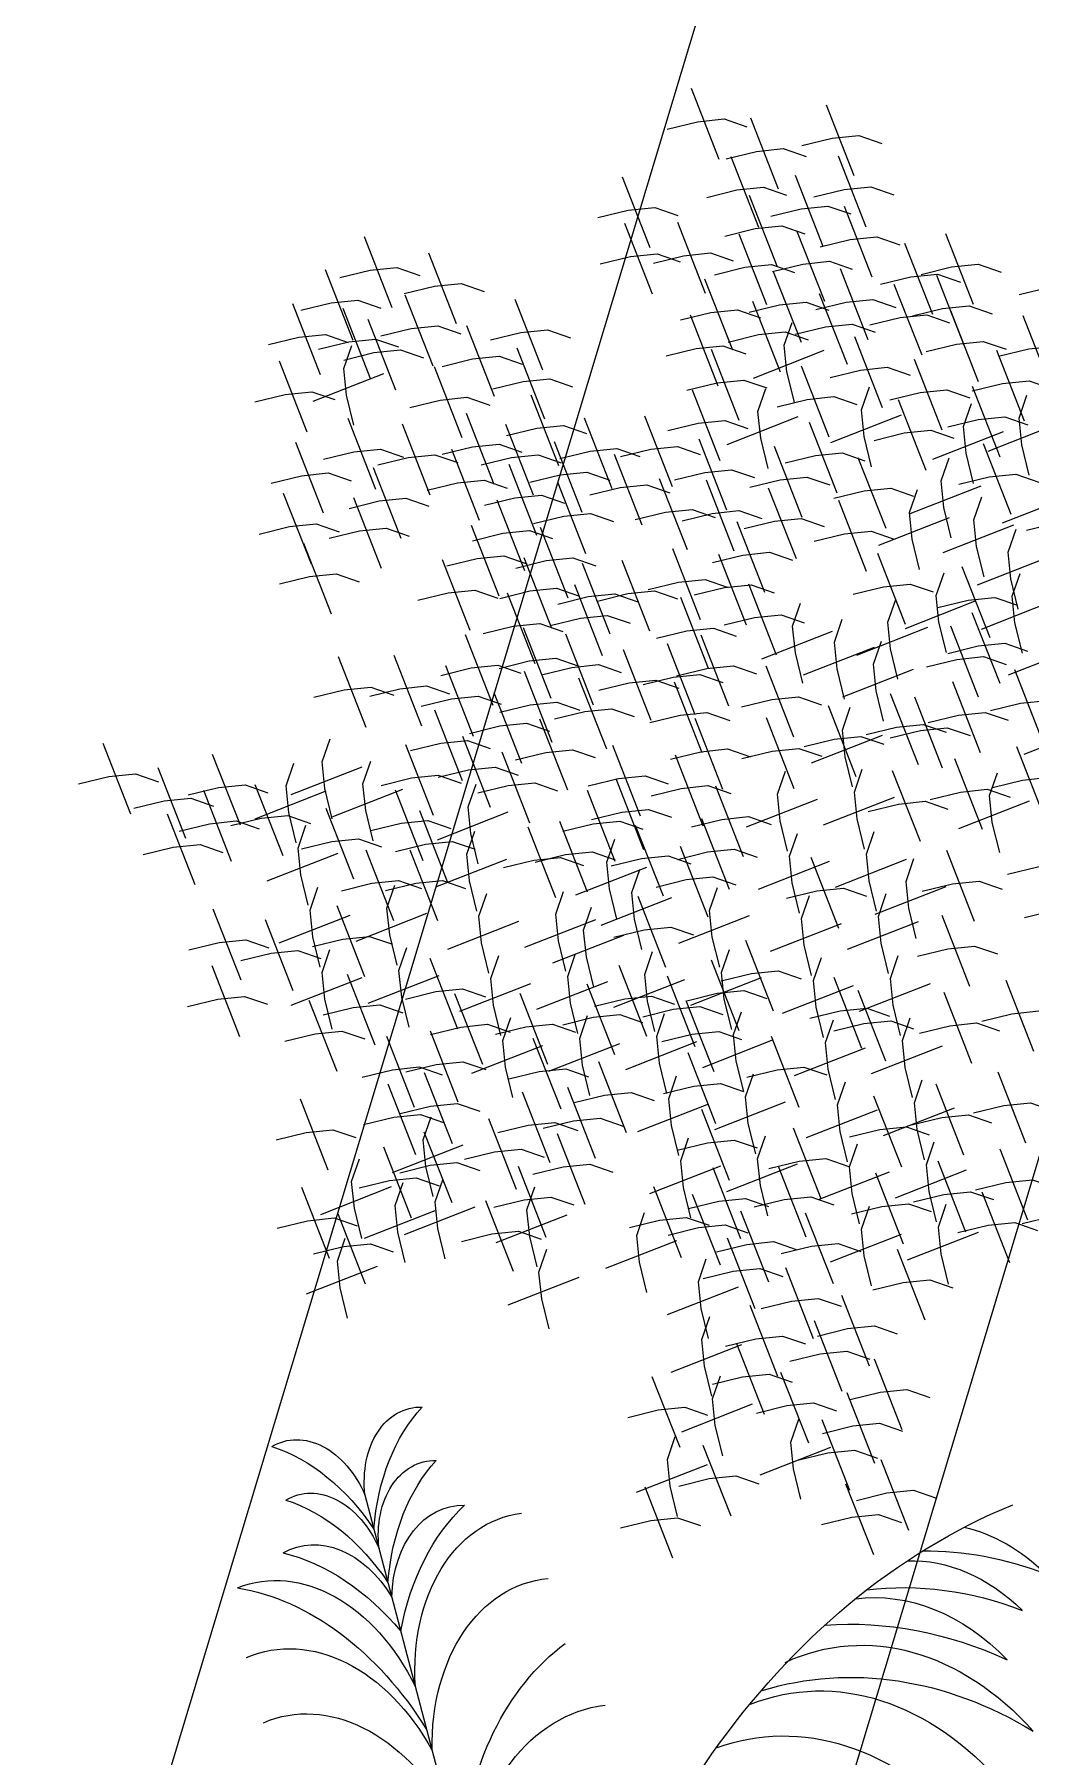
# Model space of a CAD drawing. Header units: millimetres. Extents: x 474016 to 477875, y 2288607 to 2292200.
# Drawn here: x 474374.92 to 474381, y 2289743.89 to 2289754.4 of the extents above; entities that cross this region are included whole.
import ezdxf

# ---------------------------------------------------------------- set-up
doc = ezdxf.new("R2010")
doc.units = ezdxf.units.MM
doc.header["$LTSCALE"] = 50
for name, color, linetype, lineweight in [('EXT', 3, 'Continuous', 5), ('JARDIN-HP', 64, 'Continuous', 5), ('JARDINES', 98, 'Continuous', 13)]:
    doc.layers.add(name, color=color, linetype=linetype, lineweight=lineweight)

# ---------------------------------------------------------------- blocks, each defined once
blk = doc.blocks.new('A$C41BB26E9')
at = {"color": 56}
blk.add_line((-0.2934, 0.7008), (2.0545, -0.9381), dxfattribs=at)
at = {"color": 56, "true_color": 0x7a7a00}
for centre, major_axis, ratio, start_param, end_param in [((-0.0822, 0.8726), (-0.3029, 0.2115), 0.723404, -0.20531, 1.366779), ((0.4871, 0.8785), (-0.7455, 0.5204), 0.723404, 0.433471, 1.121531), ((0.8491, 0.5689), (-0.6411, 0.4475), 0.723404, -0.091225, 1.305586), ((1.4637, 0.5678), (-1.1055, 0.7717), 0.723404, 0.312027, 1.166602), ((0.1024, 0.7437), (-0.3029, 0.2115), 0.723404, -0.20531, 1.366779), ((0.6717, 0.7496), (-0.7455, 0.5204), 0.723404, 0.433471, 1.121531), ((0.3831, 0.6137), (-0.3854, 0.269), 0.723404, -0.194817, 1.190837), ((1.0613, 0.5792), (-0.9133, 0.6375), 0.723404, 0.373636, 0.994705), ((1.1326, 0.3985), (-0.6803, 0.4749), 0.723404, -0.110756, 1.24346), ((-0.3818, 0.4434), (-0.3029, 0.2115), 0.723404, -1.366779, 0.20531), ((1.3572, 0.2417), (-0.6803, 0.4749), 0.723404, -0.110756, 1.24346), ((-0.1911, -0.0931), (-0.7455, 0.5204), 0.723404, -1.121531, -0.433471), ((-0.1972, 0.3145), (-0.3029, 0.2115), 0.723404, -1.366779, 0.20531), ((-0.0065, -0.2219), (-0.7455, 0.5204), 0.723404, -1.121531, -0.433471), ((0.0216, 0.0958), (-0.3854, 0.269), 0.723404, -1.190837, 0.194817), ((0.2243, -0.3262), (-0.6411, 0.4475), 0.723404, -1.305586, 0.091225), ((0.2877, -0.5289), (-0.9133, 0.6375), 0.723404, -0.994705, -0.373636), ((0.482, -0.5335), (-0.6803, 0.4749), 0.723404, -1.24346, 0.110756), ((0.9439, -1.2839), (-1.16, 0.8098), 0.723404, -1.115718, -0.281779), ((1.034, -1.0301), (-0.8266, 0.577), 0.723404, -1.13012, 0.094138), ((1.9166, -2.3919), (-2.1225, 1.1432), 0.72, -0.10808, 0.53304), ((1.1535, -1.911), (-1.2933, 0.6966), 0.72, -0.170934, 0.844939), ((0.8665, -1.9823), (-1.241, 0.6685), 0.72, -0.213612, 0.823897), ((1.981, -2.4305), (-2.3793, 1.2816), 0.72, 0.051792, 0.431948), ((0.4294, -1.8588), (-1.012, 0.5451), 0.72, 0.006837, 0.780102), ((1.4817, -2.4585), (-2.105, 1.1338), 0.72, 0.016555, 0.382187), ((0.097, -1.8852), (-0.8772, 0.4725), 0.72, 0.078285, 0.75224), ((1.3088, -2.4955), (-2.105, 1.1338), 0.72, 0.093724, 0.382187), ((-0.0759, -1.9222), (-0.8772, 0.4725), 0.72, 0.267806, 0.75224)]:
    blk.add_ellipse(centre, major_axis=major_axis, ratio=ratio, start_param=start_param, end_param=end_param, dxfattribs=at)
at = {"color": 56}
for centre, major_axis, start_param, end_param in [((2.3826, -4.3452), (-3.8814, 2.0907), -1.122445, -0.180287), ((1.425, -1.8542), (-1.3393, 0.7214), -0.150491, 0.822469)]:
    blk.add_ellipse(centre, major_axis=major_axis, ratio=0.72, start_param=start_param, end_param=end_param, dxfattribs=at)
blk = doc.blocks.new('Plarbol-031')
for points in [[(-1.761525, 1.7539), (-1.539175, 1.6008)], [(-1.75135, 1.585575), (-1.677025, 1.6675), (-1.603975, 1.7285), (-1.52075, 1.750725)], [(-0.81625, 1.57985), (-0.74195, 1.6618), (-0.668875, 1.722775), (-0.585675, 1.745)], [(-1.6243, 1.62685), (-1.401975, 1.47375)], [(-1.614125, 1.458525), (-1.5398, 1.54045), (-1.46675, 1.60145), (-1.38355, 1.623675)], [(-1.15485, 1.61225), (-0.932525, 1.45915)], [(-1.144675, 1.4439), (-1.07035, 1.52585), (-0.9973, 1.586825), (-0.9141, 1.609075)], [(-2.19095, 1.5341), (-1.9686, 1.381025)], [(-2.180775, 1.365775), (-2.10645, 1.447725), (-2.0334, 1.5087), (-1.950175, 1.530925)], [(-1.9578, 1.5646), (-1.735475, 1.4115)], [(-1.94765, 1.39625), (-1.873325, 1.4782), (-1.800275, 1.5392), (-1.71705, 1.561425)], [(-1.7126, 1.48455), (-1.490275, 1.331475)], [(-1.702425, 1.316225), (-1.6281, 1.398175), (-1.55505, 1.45915), (-1.47185, 1.481375)], [(-1.506775, 1.49155), (-1.28445, 1.33845)], [(-1.496625, 1.3232), (-1.4223, 1.40515), (-1.349225, 1.466125), (-1.266025, 1.488375)], [(-1.255225, 1.50235), (-1.032875, 1.34925)], [(-1.24505, 1.334), (-1.170725, 1.41595), (-1.097675, 1.476925), (-1.01445, 1.499175)], [(-1.098325, 1.4725), (-0.875975, 1.3194)], [(-1.08815, 1.30415), (-1.013825, 1.3861), (-0.940775, 1.447075), (-0.85755, 1.469325)], [(-0.764175, 1.525225), (-0.541825, 1.372125)], [(-0.754, 1.356875), (-0.679675, 1.438825), (-0.606625, 1.4998), (-0.5234, 1.52205)], [(-1.93875, 1.41215), (-1.7164, 1.25905)], [(-1.928575, 1.2438), (-1.85425, 1.32575), (-1.7812, 1.386725), (-1.698, 1.408975)], [(-1.205675, 1.361325), (-0.983325, 1.208225)], [(-1.1955, 1.192975), (-1.121175, 1.274925), (-1.048125, 1.3359), (-0.9649, 1.35815)], [(-0.9865, 1.395625), (-0.764175, 1.242525)], [(-0.97635, 1.227275), (-0.902025, 1.309225), (-0.828975, 1.370225), (-0.74575, 1.39245)], [(-0.773075, 1.37085), (-0.550725, 1.21775)], [(-0.7629, 1.2025), (-0.688575, 1.28445), (-0.615525, 1.34545), (-0.5323, 1.367675)], [(-1.808525, 1.33465), (-1.586175, 1.18155)], [(-1.79835, 1.1663), (-1.724025, 1.24825), (-1.650975, 1.309225), (-1.567775, 1.331475)], [(-1.59825, 1.3251), (-1.375925, 1.172025)], [(-1.5881, 1.156775), (-1.513775, 1.238725), (-1.440725, 1.2997), (-1.3575, 1.321925)], [(-1.39435, 1.2997), (-1.172, 1.1466)], [(-1.384175, 1.13135), (-1.30985, 1.2133), (-1.2368, 1.2743), (-1.153575, 1.296525)], [(-0.428125, 1.067825), (-0.510075, 1.14215), (-0.57105, 1.215225), (-0.5933, 1.298425)], [(-0.596475, 1.057675), (-0.443375, 1.28)], [(-1.761525, 1.2006), (-1.539175, 1.0475)], [(-1.75135, 1.03225), (-1.677025, 1.1142), (-1.603975, 1.1752), (-1.52075, 1.197425)], [(-1.4064, 1.18535), (-1.184075, 1.03225)], [(-1.39625, 1.017025), (-1.321925, 1.09895), (-1.248875, 1.15995), (-1.16565, 1.182175)], [(-0.9973, 1.1809), (-0.774975, 1.027825)], [(-0.98715, 1.012575), (-0.912825, 1.094525), (-0.839775, 1.1555), (-0.75655, 1.177725)], [(-0.773075, 1.216475), (-0.550725, 1.0634)], [(-0.7629, 1.04815), (-0.688575, 1.1301), (-0.615525, 1.191075), (-0.5323, 1.2133)], [(-0.574875, 0.93315), (-0.656825, 1.007475), (-0.7178, 1.08055), (-0.740025, 1.16375)], [(-2.21825, 1.13645), (-1.995925, 0.98335)], [(-2.2081, 0.9681), (-2.133775, 1.05005), (-2.060725, 1.111025), (-1.9775, 1.133275)], [(-1.9648, 1.11295), (-1.74245, 0.95985)], [(-1.954625, 0.9446), (-1.8803, 1.02655), (-1.80725, 1.087525), (-1.724025, 1.10975)], [(-1.58555, 1.158675), (-1.363225, 1.005575)], [(-1.575375, 0.990325), (-1.50105, 1.072275), (-1.428, 1.133275), (-1.3448, 1.1555)], [(-1.21775, 1.128175), (-0.9954, 0.9751)], [(-1.207575, 0.95985), (-1.13325, 1.0418), (-1.0602, 1.102775), (-0.976975, 1.125)], [(-0.7432, 0.923), (-0.590125, 1.145325)], [(-1.263475, 0.81565), (-1.345425, 0.889975), (-1.4064, 0.963025), (-1.42865, 1.046225)], [(-0.62695, 1.06975), (-0.404625, 0.91665)], [(-0.6168, 0.9014), (-0.542475, 0.98335), (-0.469425, 1.044325), (-0.3862, 1.066575)], [(-0.4116, 0.87535), (-0.258525, 1.0977)], [(-0.326475, 0.900775), (-0.25215, 0.9827), (-0.179125, 1.0437), (-0.095925, 1.065925)], [(-2.11915, 1.00495), (-1.896825, 0.85185)], [(-2.109, 0.8366), (-2.034675, 0.91855), (-1.961625, 0.979525), (-1.8784, 1.001775)], [(-1.772325, 0.999875), (-1.549975, 0.846775)], [(-1.76215, 0.831525), (-1.687825, 0.913475), (-1.614775, 0.97445), (-1.53155, 0.996675)], [(-1.58745, 1.029725), (-1.365125, 0.876625)], [(-1.5773, 0.861375), (-1.502975, 0.943325), (-1.429925, 1.0043), (-1.3467, 1.02655)], [(-1.431825, 0.805475), (-1.278725, 1.027825)], [(-1.076075, 0.769275), (-0.922975, 0.9916)], [(-0.90775, 0.779425), (-0.989675, 0.85375), (-1.050675, 0.9268), (-1.0729, 1.010025)], [(-0.96365, 1.03035), (-0.7413, 0.87725)], [(-0.953475, 0.862025), (-0.87915, 0.94395), (-0.8061, 1.00495), (-0.722875, 1.027175)], [(-1.315575, 0.93635), (-1.093225, 0.78325)], [(-1.3054, 0.768), (-1.231075, 0.84995), (-1.158025, 0.910925), (-1.0748, 0.93315)], [(-0.701275, 0.719075), (-0.548175, 0.941425)], [(-0.53295, 0.72925), (-0.6149, 0.803575), (-0.675875, 0.876625), (-0.6981, 0.95985)], [(-1.7431, 0.8652), (-1.52075, 0.7121)], [(-1.732925, 0.69685), (-1.6586, 0.7788), (-1.58555, 0.839775), (-1.502325, 0.862025)], [(-0.527225, 0.669525), (-0.374125, 0.891875)], [(-0.358875, 0.6797), (-0.440825, 0.754025), (-0.501825, 0.827075), (-0.52405, 0.9103)], [(-0.36205, 0.642225), (-0.209, 0.86455)], [(-0.19375, 0.652375), (-0.275675, 0.7267), (-0.33665, 0.79975), (-0.358875, 0.882975)], [(-1.6135, 0.8061), (-1.391175, 0.653025)], [(-1.603325, 0.637775), (-1.529025, 0.719725), (-1.45595, 0.7807), (-1.37275, 0.802925)], [(-1.20885, 0.568525), (-1.2908, 0.64285), (-1.351775, 0.7159), (-1.374, 0.799125)], [(-0.5628, 0.572975), (-0.64475, 0.6473), (-0.705725, 0.72035), (-0.727975, 0.803575)], [(-1.3772, 0.558375), (-1.2241, 0.7807)], [(-1.18025, 0.78705), (-0.957925, 0.63395)], [(-1.1701, 0.618725), (-1.095775, 0.70065), (-1.022725, 0.76165), (-0.9395, 0.783875)], [(-0.966825, 0.780075), (-0.744475, 0.626975)], [(-0.95665, 0.611725), (-0.882325, 0.693675), (-0.809275, 0.75465), (-0.72605, 0.7769)], [(-0.73115, 0.5628), (-0.57805, 0.78515)], [(-0.262325, 0.520875), (-0.10925, 0.743225)], [(-0.094, 0.53105), (-0.17595, 0.605375), (-0.23695, 0.678425), (-0.25915, 0.76165)], [(-1.58935, 0.6492), (-1.367025, 0.4961)], [(-1.5792, 0.480875), (-1.504875, 0.5628), (-1.431825, 0.6238), (-1.3486, 0.646025)], [(-1.235525, 0.646025), (-1.0132, 0.492925)], [(-1.225375, 0.4777), (-1.15105, 0.559625), (-1.077975, 0.620625), (-0.994775, 0.64285)], [(-0.938875, 0.6149), (-0.716525, 0.4618)], [(-0.9287, 0.44655), (-0.854375, 0.5285), (-0.781325, 0.5895), (-0.6981, 0.611725)], [(-0.31885, 0.381775), (-0.4008, 0.4561), (-0.4618, 0.52915), (-0.484025, 0.61235)], [(-0.444, 0.665725), (-0.2217, 0.512625)], [(-0.43385, 0.497375), (-0.359525, 0.579325), (-0.286475, 0.6403), (-0.203275, 0.66255)], [(-0.091475, 0.439575), (0.061625, 0.6619)], [(-2.290675, 0.56345), (-2.06835, 0.41035)], [(-2.280525, 0.3951), (-2.2062, 0.47705), (-2.133125, 0.538025), (-2.049925, 0.560275)], [(-0.4872, 0.3716), (-0.3341, 0.59395)], [(-0.3233, 0.55075), (-0.101, 0.39765)], [(-2.6369, 0.527875), (-2.41455, 0.374775)], [(-2.626725, 0.359525), (-2.5524, 0.441475), (-2.47935, 0.502475), (-2.396125, 0.5247)], [(-1.47185, 0.5177), (-1.2495, 0.364625)], [(-1.461675, 0.349375), (-1.38735, 0.431325), (-1.3143, 0.4923), (-1.231075, 0.514525)], [(-1.1701, 0.512625), (-0.94775, 0.359525)], [(-1.159925, 0.344275), (-1.0856, 0.426225), (-1.01255, 0.487225), (-0.929325, 0.50945)], [(-0.719075, 0.536775), (-0.496725, 0.383675)], [(-0.7089, 0.368425), (-0.634575, 0.450375), (-0.561525, 0.51135), (-0.4783, 0.5336)], [(-0.31315, 0.3824), (-0.23885, 0.46435), (-0.1658, 0.525325), (-0.082575, 0.547575)], [(-2.85795, 0.4472), (-2.635625, 0.2941)], [(-2.8478, 0.27885), (-2.773475, 0.3608), (-2.700425, 0.421775), (-2.6172, 0.444025)], [(-1.677025, 0.478325), (-1.4547, 0.325225)], [(-1.66685, 0.309975), (-1.59255, 0.391925), (-1.519475, 0.452925), (-1.436275, 0.47515)], [(-0.408425, 0.207075), (-0.490375, 0.2814), (-0.551375, 0.35445), (-0.5736, 0.437675)], [(-0.359525, 0.4688), (-0.1372, 0.3157)], [(-0.34935, 0.30045), (-0.275025, 0.3824), (-0.202, 0.443375), (-0.118775, 0.465625)], [(-0.084475, 0.467525), (0.13785, 0.314425)], [(-0.074325, 0.299175), (0, 0.381125), (0.073075, 0.442125), (0.156275, 0.46435)], [(0.11245, 0.237575), (0.26555, 0.4599)], [(-2.38025, 0.3894), (-2.1579, 0.2363)], [(-2.370075, 0.22105), (-2.29575, 0.303), (-2.2227, 0.363975), (-2.1395, 0.3862)], [(-2.187125, 0.4237), (-1.9648, 0.2706)], [(-2.176975, 0.25535), (-2.10265, 0.3373), (-2.0296, 0.398275), (-1.946375, 0.420525)], [(-1.3683, 0.41225), (-1.14595, 0.25915)], [(-1.358125, 0.243925), (-1.2838, 0.325875), (-1.21075, 0.38685), (-1.127525, 0.409075)], [(-0.576775, 0.1969), (-0.423675, 0.41925)], [(-2.62165, 0.357), (-2.3993, 0.2039)], [(-2.611475, 0.18865), (-2.53715, 0.2706), (-2.4641, 0.331575), (-2.380875, 0.353825)], [(-2.0531, 0.3138), (-1.83075, 0.1607)], [(-2.042925, 0.14545), (-1.9686, 0.2274), (-1.89555, 0.288375), (-1.812325, 0.310625)], [(-1.851075, 0.3519), (-1.62875, 0.198825)], [(-1.840925, 0.183575), (-1.7666, 0.265525), (-1.69355, 0.3265), (-1.610325, 0.348725)], [(-1.508675, 0.322675), (-1.28635, 0.1696)], [(-1.498525, 0.15435), (-1.4242, 0.2363), (-1.35115, 0.297275), (-1.267925, 0.3195)], [(-1.1955, 0.35065), (-0.973175, 0.19755)], [(-1.18535, 0.1823), (-1.111025, 0.26425), (-1.037975, 0.325225), (-0.95475, 0.34745)], [(-0.2433, 0.3087), (-0.02095, 0.155625)], [(-2.9075, 0.273125), (-2.685175, 0.12005)], [(-2.89735, 0.1048), (-2.823025, 0.18675), (-2.749975, 0.247725), (-2.66675, 0.26995)], [(-1.690375, 0.3049), (-1.468025, 0.1518)], [(-1.6802, 0.13655), (-1.605875, 0.2185), (-1.532825, 0.2795), (-1.4496, 0.301725)], [(-0.6943, 0.0324), (-0.5412, 0.254725)], [(-0.52595, 0.042575), (-0.6079, 0.116875), (-0.668875, 0.189925), (-0.691125, 0.273125)], [(-0.535475, 0.04575), (-0.382375, 0.26805)], [(-0.36715, 0.0559), (-0.4491, 0.1302), (-0.510075, 0.20325), (-0.5323, 0.286475)], [(-0.233125, 0.140375), (-0.1588, 0.222325), (-0.08575, 0.2833), (-0.002525, 0.305525)], [(0.074325, 0.245175), (0.296675, 0.0921)], [(-2.777925, 0.194375), (-2.555575, 0.0413)], [(-2.76775, 0.02605), (-2.693425, 0.107975), (-2.620375, 0.16895), (-2.53715, 0.1912)], [(-2.682625, 0.21215), (-2.4603, 0.05905)], [(-2.672475, 0.043825), (-2.59815, 0.12575), (-2.525075, 0.18675), (-2.441875, 0.208975)], [(-2.3936, 0.204525), (-2.17125, 0.05145)], [(-2.383425, 0.036225), (-2.3091, 0.118125), (-2.23605, 0.179125), (-2.152825, 0.20135)], [(-1.892375, 0.22295), (-1.67005, 0.06985)], [(-1.8822, 0.054625), (-1.8079, 0.13655), (-1.734825, 0.19755), (-1.651625, 0.219775)], [(-1.1847, 0.2185), (-0.962375, 0.0654)], [(-1.17455, 0.0502), (-1.100225, 0.1321), (-1.027175, 0.1931), (-0.94395, 0.215325)], [(-1.037325, 0.189925), (-0.815, 0.03685)], [(-1.027175, 0.0216), (-0.95285, 0.103525), (-0.879775, 0.1645), (-0.796575, 0.18675)], [(-0.84865, -0.0038), (-0.695575, 0.2185)], [(-0.680325, 0.00635), (-0.762275, 0.08065), (-0.82325, 0.1537), (-0.845475, 0.236925)], [(-0.324575, 0.188025), (-0.102275, 0.03495)], [(-0.314425, 0.0197), (-0.240125, 0.101625), (-0.16705, 0.1626), (-0.08385, 0.18485)], [(0.0845, 0.07685), (0.158825, 0.1588), (0.231875, 0.219775), (0.3151, 0.242)], [(-2.2062, 0.13085), (-1.98385, -0.022225)], [(-2.196025, -0.037475), (-2.1217, 0.044475), (-2.04865, 0.105425), (-1.965425, 0.127675)], [(-2.0696, 0.177225), (-1.847275, 0.02415)], [(-2.05945, 0.0089), (-1.985125, 0.090825), (-1.912075, 0.1518), (-1.82885, 0.17405)], [(-1.330825, 0.1429), (-1.108475, -0.01015)], [(-1.32065, -0.0254), (-1.246325, 0.05655), (-1.173275, 0.1175), (-1.09005, 0.139725)], [(-0.402075, 0.1499), (-0.179775, -0.003175)], [(-0.391925, -0.018425), (-0.3176, 0.0635), (-0.24455, 0.1245), (-0.16135, 0.146725)], [(0.235675, -0.100375), (0.15375, -0.02605), (0.09275, 0.047025), (0.070525, 0.1302)], [(-2.934825, 0.107975), (-2.712475, -0.0451)], [(-2.92465, -0.06035), (-2.850325, 0.0216), (-2.777275, 0.08255), (-2.69405, 0.1048)], [(-2.680725, -0.13785), (-2.527625, 0.084475)], [(-2.512375, -0.127675), (-2.594325, -0.05335), (-2.6553, 0.0197), (-2.67755, 0.1029)], [(-1.98005, 0.0654), (-1.7577, -0.08765)], [(-1.969875, -0.1029), (-1.89555, -0.02095), (-1.8225, 0.040025), (-1.739275, 0.062225)], [(-1.799, 0.1086), (-1.57665, -0.044475)], [(-1.788825, -0.0597), (-1.7145, 0.02225), (-1.64145, 0.0832), (-1.558225, 0.105425)], [(-0.084475, 0.086375), (0.13785, -0.0667)], [(-0.074325, -0.08195), (0, 0), (0.073075, 0.060975), (0.156275, 0.0832)], [(0.06735, -0.110525), (0.22045, 0.111775)], [(-1.457225, 0.008275), (-1.2349, -0.144825)], [(-1.447075, -0.160075), (-1.37275, -0.078125), (-1.2997, -0.01715), (-1.216475, 0.005075)], [(-1.210125, 0.015875), (-0.987775, -0.1372)], [(-1.19995, -0.15245), (-1.125625, -0.0705), (-1.052575, -0.009525), (-0.96935, 0.0127)], [(-0.4961, -0.210275), (-0.343, 0.012075)], [(-0.32775, -0.2001), (-0.4097, -0.125775), (-0.470675, -0.052725), (-0.492925, 0.0305)], [(0.30175, -0.148), (0.376075, -0.06605), (0.449125, -0.005075), (0.53235, 0.01715)], [(-2.3739, -0.02795), (-2.15155, -0.18105)], [(-2.363725, -0.196275), (-2.2894, -0.11435), (-2.21635, -0.05335), (-2.133125, -0.031125)], [(-2.17825, -0.00445), (-1.9559, -0.157525)], [(-2.168075, -0.172775), (-2.09375, -0.090825), (-2.0207, -0.02985), (-1.937475, -0.007625)], [(-1.762775, -0.057175), (-1.54045, -0.210275)], [(-1.752625, -0.2255), (-1.6783, -0.14355), (-1.60525, -0.082575), (-1.522025, -0.06035)], [(-1.076075, -0.054625), (-0.85375, -0.207725)], [(-1.065925, -0.222975), (-0.9916, -0.141025), (-0.91855, -0.080025), (-0.835325, -0.0578)], [(-0.82325, -0.0165), (-0.600925, -0.1696)], [(-0.813075, -0.18485), (-0.73875, -0.1029), (-0.6657, -0.041925), (-0.5825, -0.0197)], [(-0.5609, -0.0089), (-0.33855, -0.161975)], [(-0.550725, -0.177225), (-0.4764, -0.095275), (-0.40335, -0.0343), (-0.320125, -0.012075)], [(-2.8605, -0.087025), (-2.63815, -0.240125)], [(-2.850325, -0.255375), (-2.776, -0.173425), (-2.70295, -0.112425), (-2.619725, -0.0902)], [(-2.544775, -0.119425), (-2.32245, -0.272525)], [(-1.944475, -0.062875), (-1.722125, -0.215975)], [(-1.9343, -0.231225), (-1.859975, -0.149275), (-1.786925, -0.0883), (-1.7037, -0.06605)], [(-1.567775, -0.0794), (-1.345425, -0.2325)], [(-1.5576, -0.24775), (-1.483275, -0.1658), (-1.410225, -0.1048), (-1.327, -0.082575)], [(-0.2433, -0.072425), (-0.02095, -0.2255)], [(-0.233125, -0.24075), (-0.1588, -0.1588), (-0.08575, -0.097825), (-0.002525, -0.0756)], [(0.4377, -0.2414), (0.512025, -0.15945), (0.585075, -0.09845), (0.6683, -0.076225)], [(-2.534625, -0.287775), (-2.4603, -0.205825), (-2.387225, -0.144825), (-2.304025, -0.1226)], [(-1.750075, -0.1785), (-1.52775, -0.3316)], [(-1.739925, -0.34685), (-1.6656, -0.2649), (-1.59255, -0.2039), (-1.509325, -0.181675)], [(-1.547425, -0.157525), (-1.3251, -0.310625)], [(-1.537275, -0.325875), (-1.46295, -0.243925), (-1.3899, -0.18295), (-1.306675, -0.160725)], [(-1.1574, -0.14675), (-0.93505, -0.299825)], [(-1.147225, -0.315075), (-1.0729, -0.233125), (-0.99985, -0.17215), (-0.916625, -0.149925)], [(-0.7197, -0.1677), (-0.497375, -0.3208)], [(-0.70955, -0.33605), (-0.635225, -0.2541), (-0.56215, -0.1931), (-0.47895, -0.170875)], [(-0.337275, -0.369075), (-0.184225, -0.14675)], [(-0.168975, -0.3589), (-0.2509, -0.284575), (-0.311875, -0.211525), (-0.3341, -0.128325)], [(-2.372, -0.21345), (-2.14965, -0.366525)], [(-2.361825, -0.381775), (-2.2875, -0.299825), (-2.21445, -0.23885), (-2.131225, -0.216625)], [(-1.969875, -0.188025), (-1.74755, -0.341125)], [(-1.9597, -0.356375), (-1.8854, -0.274425), (-1.812325, -0.21345), (-1.729125, -0.1912)], [(0.074325, -0.199475), (0.296675, -0.35255)], [(0.0845, -0.3678), (0.158825, -0.28585), (0.231875, -0.224875), (0.3151, -0.20265)], [(-2.650875, -0.293475), (-2.428525, -0.446575)], [(-2.6407, -0.461825), (-2.566375, -0.379875), (-2.493325, -0.3189), (-2.4101, -0.29665)], [(-1.27555, -0.25155), (-1.0532, -0.40465)], [(-1.265375, -0.4199), (-1.19105, -0.33795), (-1.118, -0.276975), (-1.0348, -0.254725)], [(-1.061475, -0.2452), (-0.839125, -0.3983)], [(-1.0513, -0.41355), (-0.976975, -0.3316), (-0.903925, -0.2706), (-0.8207, -0.248375)], [(-0.559625, -0.5279), (-0.406525, -0.30555)], [(-0.391275, -0.517725), (-0.473225, -0.4434), (-0.5342, -0.37035), (-0.55645, -0.287125)], [(-0.1785, -0.5279), (-0.0254, -0.30555)], [(-0.01015, -0.517725), (-0.0921, -0.4434), (-0.153075, -0.37035), (-0.175325, -0.287125)], [(0.160725, -0.519), (0.078775, -0.444675), (0.0178, -0.371625), (-0.00445, -0.2884)], [(-2.370725, -0.3405), (-2.148375, -0.493575)], [(-2.36055, -0.508825), (-2.286225, -0.426875), (-2.213175, -0.3659), (-2.12995, -0.343675)], [(-1.987025, -0.34685), (-1.7647, -0.499925)], [(-1.976875, -0.515175), (-1.90255, -0.433225), (-1.829475, -0.37225), (-1.746275, -0.350025)], [(-1.729125, -0.315075), (-1.506775, -0.468175)], [(-1.71895, -0.483425), (-1.644625, -0.401475), (-1.571575, -0.3405), (-1.48835, -0.31825)], [(-1.47565, -0.32015), (-1.253325, -0.47325)], [(-1.4655, -0.4885), (-1.391175, -0.40655), (-1.3181, -0.345575), (-1.2349, -0.323325)], [(-0.928075, -0.311275), (-0.705725, -0.464375)], [(-0.9179, -0.4796), (-0.843575, -0.39765), (-0.770525, -0.336675), (-0.6873, -0.31445)], [(-0.007625, -0.52915), (0.145475, -0.306825)], [(-1.612875, -0.3856), (-1.390525, -0.538675)], [(-1.6027, -0.553925), (-1.528375, -0.471975), (-1.455325, -0.411), (-1.3721, -0.388775)], [(-1.349875, -0.4237), (-1.127525, -0.5768)], [(-1.3397, -0.59205), (-1.265375, -0.5101), (-1.192325, -0.449125), (-1.109125, -0.426875)], [(0.18995, -0.399575), (0.412275, -0.552675)], [(0.200125, -0.5679), (0.274425, -0.48595), (0.3475, -0.424975), (0.4307, -0.40275)], [(-2.585425, -0.46755), (-2.3631, -0.620625)], [(-2.575275, -0.635875), (-2.50095, -0.553925), (-2.4279, -0.49295), (-2.344675, -0.470725)], [(-0.912825, -0.458), (-0.690475, -0.6111)], [(-0.90265, -0.62635), (-0.828325, -0.5444), (-0.755275, -0.483425), (-0.67205, -0.461175)], [(-0.7324, -0.4688), (-0.510075, -0.6219)], [(-0.72225, -0.63715), (-0.647925, -0.5552), (-0.574875, -0.494225), (-0.49165, -0.471975)], [(-0.4008, -0.6867), (-0.247725, -0.464375)], [(-0.2325, -0.676525), (-0.314425, -0.6022), (-0.3754, -0.52915), (-0.397625, -0.44595)], [(-0.019675, -0.6867), (0.1334, -0.464375)], [(0.14865, -0.676525), (0.0667, -0.6022), (0.005725, -0.52915), (-0.0165, -0.44595)], [(0.507575, -0.4631), (0.7299, -0.6162)], [(0.51775, -0.631425), (0.59205, -0.549475), (0.665125, -0.4885), (0.748325, -0.466275)], [(-1.769775, -0.521525), (-1.547425, -0.674625)], [(-1.7596, -0.689875), (-1.685275, -0.607925), (-1.612225, -0.54695), (-1.529025, -0.5247)], [(-1.5233, -0.51265), (-1.30095, -0.665725)], [(-1.513125, -0.680975), (-1.4388, -0.599025), (-1.36575, -0.53805), (-1.282525, -0.515825)], [(-0.3106, -0.489775), (-0.0883, -0.642875)], [(-0.30045, -0.658125), (-0.22615, -0.576175), (-0.153075, -0.515175), (-0.069875, -0.49295)], [(-2.426625, -0.57425), (-2.204275, -0.72735)], [(-2.41645, -0.7426), (-2.342125, -0.66065), (-2.269075, -0.599675), (-2.18585, -0.577425)], [(-1.116725, -0.553925), (-0.8944, -0.707025)], [(-1.106575, -0.722275), (-1.03225, -0.640325), (-0.9592, -0.57935), (-0.875975, -0.5571)], [(-0.7089, -0.592675), (-0.486575, -0.745775)], [(-0.69875, -0.761025), (-0.624425, -0.679075), (-0.551375, -0.6181), (-0.46815, -0.59585)], [(-0.073675, -0.83535), (-0.155625, -0.761025), (-0.2166, -0.687975), (-0.23885, -0.60475)], [(0.307475, -0.83535), (0.225525, -0.761025), (0.16455, -0.687975), (0.1423, -0.60475)], [(-1.76595, -0.65175), (-1.543625, -0.80485)], [(-1.7558, -0.8201), (-1.681475, -0.73815), (-1.608425, -0.677175), (-1.5252, -0.65495)], [(-1.5703, -0.63525), (-1.347975, -0.78835)], [(-1.56015, -0.803575), (-1.485825, -0.72165), (-1.41275, -0.66065), (-1.32955, -0.638425)], [(-1.3829, -0.6219), (-1.160575, -0.775)], [(-1.37275, -0.79025), (-1.298425, -0.7083), (-1.225375, -0.647325), (-1.14215, -0.625075)], [(-1.0405, -0.64605), (-0.818175, -0.79915)], [(-1.03035, -0.814375), (-0.956025, -0.73245), (-0.882975, -0.67145), (-0.79975, -0.649225)], [(-0.242025, -0.845525), (-0.088925, -0.623175)], [(0.139125, -0.845525), (0.292225, -0.623175)], [(0.34875, -0.6219), (0.5711, -0.775)], [(0.358925, -0.79025), (0.43325, -0.7083), (0.5063, -0.647325), (0.589525, -0.625075)], [(-1.938125, -0.724175), (-1.715775, -0.877275)], [(-1.92795, -0.892525), (-1.853625, -0.810575), (-1.780575, -0.7496), (-1.69735, -0.72735)], [(-0.716525, -0.71655), (-0.4942, -0.86965)], [(-0.706375, -0.8849), (-0.63205, -0.80295), (-0.558975, -0.741975), (-0.475775, -0.719725)], [(-1.428, -0.79405), (-1.205675, -0.94715)], [(-1.1015, -0.737525), (-0.87915, -0.890625)], [(-1.091325, -0.90585), (-1.017, -0.823925), (-0.94395, -0.762925), (-0.860725, -0.7407)], [(-0.890575, -0.743875), (-0.66825, -0.896975)], [(-0.880425, -0.912225), (-0.8061, -0.830275), (-0.73305, -0.769275), (-0.649825, -0.74705)], [(-0.52785, -1.004325), (-0.374775, -0.782)], [(-0.359525, -0.99415), (-0.441475, -0.919825), (-0.50245, -0.846775), (-0.524675, -0.763575)], [(-0.0832, -1.004325), (0.069875, -0.782)], [(0.085125, -0.99415), (0.003175, -0.919825), (-0.0578, -0.846775), (-0.080025, -0.763575)], [(0.092125, -0.786425), (0.31445, -0.939525)], [(0.102275, -0.954775), (0.1766, -0.872825), (0.24965, -0.81185), (0.332875, -0.7896)], [(0.29795, -1.004325), (0.451025, -0.782)], [(0.466275, -0.99415), (0.384325, -0.919825), (0.32335, -0.846775), (0.301125, -0.763575)], [(0.666375, -0.74895), (0.888725, -0.90205)], [(0.67655, -0.9173), (0.750875, -0.83535), (0.823925, -0.774375), (0.90715, -0.752125)], [(-2.099475, -0.838525), (-1.877125, -0.991625)], [(-2.0893, -1.006875), (-2.014975, -0.924925), (-1.941925, -0.863925), (-1.8587, -0.8417)], [(-1.71005, -0.803575), (-1.487725, -0.956675)], [(-1.6999, -0.971925), (-1.625575, -0.889975), (-1.552525, -0.829), (-1.4693, -0.806775)], [(-1.575375, -0.82645), (-1.35305, -0.97955)], [(-1.565225, -0.9948), (-1.4909, -0.91285), (-1.41785, -0.851875), (-1.334625, -0.829625)], [(-1.41785, -0.9624), (-1.343525, -0.88045), (-1.270475, -0.819475), (-1.18725, -0.797225)], [(-0.92615, -1.067225), (-0.773075, -0.844875)], [(-0.757825, -1.05705), (-0.839775, -0.982725), (-0.90075, -0.909675), (-0.922975, -0.82645)], [(-0.0038, -0.7966), (0.218525, -0.9497)], [(0.00635, -0.96495), (0.080675, -0.883), (0.15375, -0.822), (0.23695, -0.799775)], [(-1.121175, -0.883), (-0.89885, -1.0361)], [(-1.111025, -1.051325), (-1.0367, -0.969375), (-0.96365, -0.9084), (-0.880425, -0.886175)], [(-0.792125, -1.1066), (-0.639025, -0.884275)], [(-0.623775, -1.096425), (-0.705725, -1.0221), (-0.766725, -0.94905), (-0.78895, -0.86585)], [(-0.337925, -0.862675), (-0.1156, -1.01575)], [(-0.32775, -1.031), (-0.253425, -0.94905), (-0.1804, -0.888075), (-0.097175, -0.86585)], [(0.507575, -0.907775), (0.7299, -1.060875)], [(0.51775, -1.0761), (0.59205, -0.99415), (0.665125, -0.933175), (0.748325, -0.91095)], [(-1.726575, -0.963675), (-1.50425, -1.116775)], [(-1.7164, -1.132), (-1.642075, -1.050075), (-1.569025, -0.989075), (-1.485825, -0.96685)], [(-1.44325, -1.1803), (-1.29015, -0.95795)], [(-1.274925, -1.170125), (-1.35685, -1.0958), (-1.41785, -1.02275), (-1.440075, -0.939525)], [(-1.203125, -0.9624), (-0.9808, -1.1155)], [(-1.192975, -1.13075), (-1.11865, -1.0488), (-1.0456, -0.9878), (-0.962375, -0.965575)], [(-0.7413, -0.9478), (-0.518975, -1.100875)], [(-0.73115, -1.116125), (-0.656825, -1.034175), (-0.58375, -0.9732), (-0.50055, -0.950975)], [(-0.36905, -1.16315), (-0.215975, -0.9408)], [(-0.200725, -1.152975), (-0.28265, -1.07865), (-0.343625, -1.0056), (-0.365875, -0.922375)], [(0.0756, -1.16315), (0.2287, -0.9408)], [(0.24395, -1.152975), (0.162, -1.07865), (0.101025, -1.0056), (0.078775, -0.922375)], [(0.45675, -1.16315), (0.60985, -0.9408)], [(0.6251, -1.152975), (0.54315, -1.07865), (0.482175, -1.0056), (0.459925, -0.922375)], [(0.8252, -0.9713), (1.047525, -1.1244)], [(0.835375, -1.139625), (0.909675, -1.057675), (0.98275, -0.9967), (1.06595, -0.974475)], [(-0.39955, -0.989075), (-0.177225, -1.142175)], [(-0.389375, -1.157425), (-0.31505, -1.075475), (-0.242025, -1.0145), (-0.1588, -0.99225)], [(1.039275, -1.146625), (1.1136, -1.064675), (1.18665, -1.0037), (1.269875, -0.98145)], [(-1.79455, -1.327675), (-1.8765, -1.25335), (-1.937475, -1.1803), (-1.9597, -1.097075)], [(-1.79835, -1.32195), (-1.645275, -1.099625)], [(-1.630025, -1.311775), (-1.711975, -1.23745), (-1.77295, -1.1644), (-1.795175, -1.0812)], [(-1.353675, -1.32195), (-1.2006, -1.099625)], [(-1.18535, -1.311775), (-1.2673, -1.23745), (-1.328275, -1.1644), (-1.3505, -1.0812)], [(-0.972525, -1.32195), (-0.81945, -1.099625)], [(-0.8042, -1.311775), (-0.88615, -1.23745), (-0.947125, -1.1644), (-0.96935, -1.0812)], [(-0.858825, -1.31305), (-0.705725, -1.090725)], [(-0.690475, -1.3029), (-0.772425, -1.228575), (-0.833425, -1.155525), (-0.85565, -1.0723)], [(-0.591375, -1.32195), (-0.4383, -1.099625)], [(-0.42305, -1.311775), (-0.505, -1.23745), (-0.565975, -1.1644), (-0.5882, -1.0812)], [(-0.21025, -1.32195), (-0.057175, -1.099625)], [(-0.041925, -1.311775), (-0.123875, -1.23745), (-0.18485, -1.1644), (-0.207075, -1.0812)], [(-0.07115, -1.094525), (0.1512, -1.247625)], [(-0.060975, -1.262875), (0.01335, -1.180925), (0.0864, -1.11995), (0.169625, -1.0977)], [(0.234425, -1.32195), (0.3875, -1.099625)], [(0.40275, -1.311775), (0.3208, -1.23745), (0.259825, -1.1644), (0.2376, -1.0812)], [(0.34875, -1.066575), (0.5711, -1.219675)], [(0.358925, -1.234925), (0.43325, -1.152975), (0.5063, -1.092), (0.589525, -1.06975)], [(0.615575, -1.32195), (0.76865, -1.099625)], [(0.7839, -1.311775), (0.70195, -1.23745), (0.640975, -1.1644), (0.61875, -1.0812)], [(-1.9629, -1.337825), (-1.8098, -1.1155)], [(-1.66685, -1.1174), (-1.444525, -1.2705)], [(-1.6567, -1.28575), (-1.582375, -1.2038), (-1.509325, -1.1428), (-1.4261, -1.120575)], [(-1.5538, -1.1301), (-1.33145, -1.2832)], [(-1.543625, -1.29845), (-1.4693, -1.2165), (-1.39625, -1.155525), (-1.313025, -1.133275)], [(-0.497375, -1.12375), (-0.275025, -1.27685)], [(-0.4872, -1.2921), (-0.412875, -1.21015), (-0.339825, -1.14915), (-0.2566, -1.126925)], [(-0.39255, -1.159325), (-0.17025, -1.312425)], [(0.666375, -1.1301), (0.888725, -1.2832)], [(0.67655, -1.29845), (0.750875, -1.2165), (0.823925, -1.155525), (0.90715, -1.133275)], [(0.8576, -1.13265), (1.079925, -1.28575)], [(0.86775, -1.300975), (0.942075, -1.21905), (1.01515, -1.15805), (1.09835, -1.135825)], [(-0.660625, -1.189175), (-0.4383, -1.342275)], [(-0.65045, -1.357525), (-0.57615, -1.275575), (-0.503075, -1.2146), (-0.419875, -1.19235)], [(-0.382375, -1.327675), (-0.30805, -1.245725), (-0.235025, -1.184725), (-0.151825, -1.1625)], [(-2.0207, -1.480775), (-1.8676, -1.258425)], [(-1.85235, -1.4706), (-1.9343, -1.396275), (-1.995275, -1.323225), (-2.017525, -1.24)], [(-1.504875, -1.264775), (-1.282525, -1.417875)], [(-1.4947, -1.433125), (-1.420375, -1.351175), (-1.347325, -1.2902), (-1.264125, -1.26795)], [(-1.194875, -1.480775), (-1.041775, -1.258425)], [(-1.026525, -1.4706), (-1.108475, -1.396275), (-1.16945, -1.323225), (-1.1917, -1.24)], [(-0.813725, -1.480775), (-0.660625, -1.258425)], [(-0.645375, -1.4706), (-0.727325, -1.396275), (-0.7883, -1.323225), (-0.81055, -1.24)], [(-0.432575, -1.480775), (-0.279475, -1.258425)], [(-0.264225, -1.4706), (-0.346175, -1.396275), (-0.40715, -1.323225), (-0.4294, -1.24)], [(-0.05145, -1.480775), (0.10165, -1.258425)], [(0.1169, -1.4706), (0.03495, -1.396275), (-0.026025, -1.323225), (-0.048275, -1.24)], [(0.393225, -1.480775), (0.546325, -1.258425)], [(0.561575, -1.4706), (0.479625, -1.396275), (0.41865, -1.323225), (0.3964, -1.24)], [(0.774375, -1.480775), (0.927475, -1.258425)], [(0.942725, -1.4706), (0.860775, -1.396275), (0.7998, -1.323225), (0.77755, -1.24)], [(-1.834575, -1.30925), (-1.612225, -1.46235)], [(-1.8244, -1.477575), (-1.750075, -1.39565), (-1.677025, -1.33465), (-1.5938, -1.312425)], [(-0.717175, -1.3067), (-0.494825, -1.4598)], [(-0.707, -1.47505), (-0.632675, -1.3931), (-0.559625, -1.332125), (-0.4764, -1.309875)], [(-0.283925, -1.3086), (-0.0616, -1.4617)], [(-0.27375, -1.47695), (-0.19945, -1.395), (-0.1264, -1.334025), (-0.0432, -1.311775)], [(0.17535, -1.32005), (0.397675, -1.47315)], [(0.1855, -1.488375), (0.259825, -1.40645), (0.332875, -1.34545), (0.4161, -1.323225)], [(0.507575, -1.288925), (0.7299, -1.442025)], [(0.51775, -1.45725), (0.59205, -1.3753), (0.665125, -1.314325), (0.748325, -1.2921)], [(-2.275425, -1.37595), (-2.0531, -1.52905)], [(-2.265275, -1.5443), (-2.19095, -1.46235), (-2.1179, -1.40135), (-2.034675, -1.379125)], [(-2.0893, -1.381025), (-1.866975, -1.534125)], [(-2.07915, -1.549375), (-2.004825, -1.467425), (-1.93175, -1.40645), (-1.84855, -1.3842)], [(-1.69355, -1.6294), (-1.7755, -1.555075), (-1.836475, -1.482025), (-1.8587, -1.398825)], [(-1.633825, -1.35245), (-1.4115, -1.50555)], [(-1.623675, -1.520775), (-1.54935, -1.438825), (-1.476275, -1.37785), (-1.393075, -1.355625)], [(-1.3124, -1.6294), (-1.39435, -1.555075), (-1.455325, -1.482025), (-1.47755, -1.398825)], [(-0.867725, -1.6294), (-0.949675, -1.555075), (-1.01065, -1.482025), (-1.032875, -1.398825)], [(-0.486575, -1.6294), (-0.568525, -1.555075), (-0.6295, -1.482025), (-0.651725, -1.398825)], [(-0.10545, -1.6294), (-0.1874, -1.555075), (-0.24835, -1.482025), (-0.270575, -1.398825)], [(0.2757, -1.6294), (0.19375, -1.555075), (0.132775, -1.482025), (0.11055, -1.398825)], [(0.720375, -1.6294), (0.638425, -1.555075), (0.57745, -1.482025), (0.555225, -1.398825)], [(-1.861875, -1.639575), (-1.7088, -1.41725)], [(-1.480725, -1.639575), (-1.32765, -1.41725)], [(-1.03605, -1.639575), (-0.882975, -1.41725)], [(-0.6549, -1.639575), (-0.501825, -1.41725)], [(-0.27375, -1.639575), (-0.1207, -1.41725)], [(-0.13085, -1.447725), (0.091475, -1.600825)], [(-0.1207, -1.616075), (-0.046375, -1.534125), (0.0267, -1.47315), (0.1099, -1.4509)], [(0.107375, -1.639575), (0.26045, -1.41725)], [(0.207725, -1.46235), (0.430075, -1.615425)], [(0.2179, -1.630675), (0.292225, -1.548725), (0.365275, -1.48775), (0.4485, -1.465525)], [(0.55205, -1.639575), (0.705125, -1.41725)], [(-2.408825, -1.523325), (-2.1865, -1.676425)], [(-2.398675, -1.691675), (-2.32435, -1.609725), (-2.2513, -1.548725), (-2.168075, -1.5265)], [(-2.2297, -1.499825), (-2.00735, -1.652925)], [(-2.219525, -1.66815), (-2.1452, -1.586225), (-2.07215, -1.525225), (-1.988925, -1.503)], [(-0.895675, -1.46805), (-0.673325, -1.62115)], [(-0.8855, -1.6364), (-0.811175, -1.55445), (-0.738125, -1.493475), (-0.6549, -1.471225)], [(-0.5285, -1.512525), (-0.30615, -1.665625)], [(-0.518325, -1.680875), (-0.444, -1.598925), (-0.37095, -1.537925), (-0.287725, -1.5157)], [(0.7223, -1.469975), (0.944625, -1.62305)], [(0.73245, -1.6383), (0.806775, -1.55635), (0.879825, -1.495375), (0.96305, -1.47315)], [(-2.619725, -1.56145), (-2.3974, -1.714525)], [(-2.609575, -1.729775), (-2.53525, -1.647825), (-2.4622, -1.58685), (-2.378975, -1.564625)], [(-1.703075, -1.7984), (-1.549975, -1.57605)], [(-1.534725, -1.788225), (-1.616675, -1.7139), (-1.67765, -1.64085), (-1.6999, -1.557625)], [(-1.608425, -1.57415), (-1.386075, -1.72725)], [(-1.59825, -1.742475), (-1.523925, -1.66055), (-1.450875, -1.59955), (-1.36765, -1.577325)], [(-1.321925, -1.7984), (-1.168825, -1.57605)], [(-1.153575, -1.788225), (-1.235525, -1.7139), (-1.2965, -1.64085), (-1.31875, -1.557625)], [(-1.23045, -1.54365), (-1.0081, -1.69675)], [(-1.220275, -1.712), (-1.14595, -1.63005), (-1.0729, -1.569075), (-0.989675, -1.546825)], [(-0.87725, -1.7984), (-0.72415, -1.57605)], [(-0.7089, -1.788225), (-0.79085, -1.7139), (-0.851825, -1.64085), (-0.874075, -1.557625)], [(-0.767975, -1.5735), (-0.54565, -1.7266)], [(-0.757825, -1.74185), (-0.6835, -1.6599), (-0.61045, -1.598925), (-0.527225, -1.576675)], [(-0.114975, -1.7984), (0.038125, -1.57605)], [(0.053375, -1.788225), (-0.028575, -1.7139), (-0.08955, -1.64085), (-0.1118, -1.557625)], [(0.3799, -1.54555), (0.602225, -1.69865)], [(0.39005, -1.7139), (0.464375, -1.63195), (0.537425, -1.570975), (0.62065, -1.548725)], [(-2.2894, -1.64085), (-2.067075, -1.79395)], [(-2.27925, -1.809175), (-2.204925, -1.72725), (-2.131875, -1.66625), (-2.04865, -1.644025)], [(-1.086875, -1.598275), (-0.86455, -1.751375)], [(-1.076725, -1.766625), (-1.0024, -1.684675), (-0.929325, -1.6237), (-0.846125, -1.60145)], [(-0.568525, -1.64975), (-0.346175, -1.802825)], [(0.018425, -1.597025), (0.240775, -1.7501)], [(0.0286, -1.76535), (0.102925, -1.6834), (0.175975, -1.622425), (0.2592, -1.6002)], [(-0.55835, -1.818075), (-0.484025, -1.736125), (-0.410975, -1.67515), (-0.32775, -1.652925)], [(0.186125, -1.6688), (0.408475, -1.8219)], [(0.1963, -1.83715), (0.270625, -1.7552), (0.343675, -1.6942), (0.4269, -1.671975)], [(-1.790725, -1.757725), (-1.5684, -1.910825)], [(-1.780575, -1.926075), (-1.70625, -1.844125), (-1.6332, -1.78315), (-1.549975, -1.7609)], [(-1.54425, -1.9572), (-1.391175, -1.734875)], [(-1.375925, -1.947025), (-1.457875, -1.8727), (-1.51885, -1.79965), (-1.541075, -1.71645)], [(-1.44135, -1.75455), (-1.219, -1.90765)], [(-1.431175, -1.9229), (-1.35685, -1.84095), (-1.2838, -1.779975), (-1.2006, -1.757725)], [(-1.084975, -1.7571), (-0.862625, -1.9102)], [(-1.0748, -1.92545), (-1.000475, -1.8435), (-0.927425, -1.7825), (-0.844225, -1.760275)], [(-0.693025, -1.75265), (-0.470675, -1.90575)], [(-0.68285, -1.921), (-0.608525, -1.83905), (-0.535475, -1.77805), (-0.452275, -1.755825)], [(-0.11815, -1.770425), (0.1042, -1.923525)], [(0.0108, -1.7158), (0.23315, -1.8689)], [(0.020975, -1.88415), (0.0953, -1.8022), (0.16835, -1.741225), (0.251575, -1.718975)], [(0.4307, -1.7463), (0.65305, -1.8994)], [(0.440875, -1.91465), (0.5152, -1.8327), (0.58825, -1.7717), (0.671475, -1.749475)], [(0.6505, -1.7158), (0.87285, -1.8689)], [(0.660675, -1.88415), (0.735, -1.8022), (0.80805, -1.741225), (0.891275, -1.718975)], [(-1.965425, -1.83015), (-1.7431, -1.98325)], [(-1.955275, -1.9985), (-1.88095, -1.91655), (-1.8079, -1.85555), (-1.724675, -1.833325)], [(-0.507525, -1.806), (-0.2852, -1.9591)], [(-0.497375, -1.97435), (-0.42305, -1.8924), (-0.35, -1.831425), (-0.266775, -1.809175)], [(-0.107975, -1.938775), (-0.03365, -1.856825), (0.0394, -1.79585), (0.1226, -1.773625)], [(0.200125, -1.77425), (0.42245, -1.92735)], [(0.210275, -1.9426), (0.2846, -1.86065), (0.35765, -1.79965), (0.440875, -1.777425)], [(-1.2025, -1.859375), (-0.98015, -2.012475)], [(-1.192325, -2.027725), (-1.118, -1.945775), (-1.04495, -1.884775), (-0.961725, -1.86255)], [(-1.0189, -1.891125), (-0.796575, -2.044225)], [(-1.00875, -2.059475), (-0.934425, -1.977525), (-0.861375, -1.91655), (-0.77815, -1.8943)], [(-0.095925, -2.105225), (0.057175, -1.882875)], [(0.072425, -2.09505), (-0.009525, -2.020725), (-0.0705, -1.947675), (-0.09275, -1.86445)], [(0.345575, -2.1084), (0.26365, -2.034075), (0.20265, -1.961), (0.180425, -1.8778)], [(0.620025, -1.84475), (0.84235, -1.99785)], [(0.630175, -2.0131), (0.7045, -1.93115), (0.77755, -1.870175), (0.860775, -1.847925)], [(0.87285, -1.837775), (1.095175, -1.990875)], [(0.883, -2.006125), (0.957325, -1.924175), (1.030375, -1.863175), (1.1136, -1.84095)], [(-1.5017, -1.90765), (-1.27935, -2.06075)], [(-1.491525, -2.076), (-1.4172, -1.99405), (-1.34415, -1.93305), (-1.260925, -1.910825)], [(-0.73875, -1.898125), (-0.516425, -2.051225)], [(-0.7286, -2.066475), (-0.654275, -1.984525), (-0.581225, -1.923525), (-0.498, -1.9013)], [(0.17725, -2.11855), (0.33035, -1.896225)], [(0.40085, -1.927975), (0.6232, -2.081075)], [(0.411025, -2.096325), (0.48535, -2.014375), (0.5584, -1.9534), (0.6416, -1.93115)], [(-1.8568, -1.999125), (-1.634475, -2.152225)], [(-1.84665, -2.167475), (-1.772325, -2.085525), (-1.69925, -2.024525), (-1.61605, -2.0023)], [(-1.104025, -1.996575), (-0.8817, -2.149675)], [(-1.093875, -2.164925), (-1.01955, -2.082975), (-0.9465, -2.022), (-0.863275, -1.99975)], [(-0.74575, -2.237975), (-0.8277, -2.16365), (-0.888675, -2.0906), (-0.910925, -2.007375)], [(-0.557075, -1.980075), (-0.33475, -2.133175)], [(-0.546925, -2.1484), (-0.4726, -2.066475), (-0.39955, -2.005475), (-0.316325, -1.98325)], [(-0.301075, -2.237975), (-0.383025, -2.16365), (-0.444, -2.0906), (-0.46625, -2.007375)], [(0.8595, -1.9915), (1.08185, -2.1446)], [(0.869675, -2.15985), (0.944, -2.0779), (1.01705, -2.016925), (1.10025, -1.994675)], [(-0.9141, -2.24815), (-0.761, -2.0258)], [(-0.902025, -2.065825), (-0.679675, -2.218925)], [(-0.89185, -2.234175), (-0.817525, -2.152225), (-0.744475, -2.09125), (-0.66125, -2.069)], [(-0.469425, -2.24815), (-0.316325, -2.0258)], [(0.3024, -2.281175), (0.455475, -2.05885)], [(0.470725, -2.271025), (0.388775, -2.1967), (0.3278, -2.123625), (0.305575, -2.040425)], [(0.4377, -2.066475), (0.660025, -2.21955)], [(0.44785, -2.2348), (0.522175, -2.15285), (0.59525, -2.091875), (0.67845, -2.06965)], [(0.62445, -2.063275), (0.8468, -2.216375)], [(0.634625, -2.231625), (0.70895, -2.149675), (0.782, -2.0887), (0.865225, -2.066475)], [(0.839175, -2.12045), (1.0615, -2.27355)], [(0.84935, -2.2888), (0.92365, -2.20685), (0.996725, -2.145875), (1.079925, -2.123625)], [(1.09265, -2.1211), (1.314975, -2.2742)], [(1.1028, -2.289425), (1.177125, -2.2075), (1.250175, -2.1465), (1.3334, -2.124275)], [(-0.99095, -2.190975), (-0.768625, -2.344075)], [(-0.9808, -2.359325), (-0.906475, -2.277375), (-0.833425, -2.216375), (-0.7502, -2.19415)], [(-0.755275, -2.40695), (-0.602175, -2.184625)], [(-0.586925, -2.3968), (-0.668875, -2.322475), (-0.729875, -2.249425), (-0.7521, -2.1662)], [(-0.5844, -2.145225), (-0.36205, -2.298325)], [(-0.574225, -2.313575), (-0.4999, -2.231625), (-0.42685, -2.17065), (-0.343625, -2.1484)], [(-0.3106, -2.40695), (-0.157525, -2.184625)], [(-0.142275, -2.3968), (-0.224225, -2.322475), (-0.2852, -2.249425), (-0.307425, -2.1662)], [(0.62065, -2.42475), (0.5387, -2.350425), (0.477725, -2.277375), (0.455475, -2.19415)], [(0.768025, -2.406325), (0.921125, -2.183975)], [(0.936375, -2.39615), (0.854425, -2.321825), (0.793425, -2.248775), (0.7712, -2.16555)], [(-1.33145, -2.2151), (-1.109125, -2.3682)], [(-1.321275, -2.38345), (-1.24695, -2.3015), (-1.1739, -2.240525), (-1.0907, -2.2183)], [(-0.697475, -2.487), (-0.779425, -2.412675), (-0.8404, -2.339625), (-0.862625, -2.2564)], [(0.4523, -2.4349), (0.6054, -2.212575)], [(-1.04115, -2.513675), (-0.88805, -2.29135)], [(-0.8728, -2.503525), (-0.95475, -2.4292), (-1.015725, -2.356125), (-1.037975, -2.272925)], [(-0.8658, -2.497175), (-0.712725, -2.274825)], [(1.037375, -2.262125), (1.2597, -2.415225)], [(1.047525, -2.43045), (1.12185, -2.348525), (1.194925, -2.287525), (1.278125, -2.2653)], [(0.25475, -2.332), (0.477075, -2.4851)], [(0.2649, -2.50035), (0.339225, -2.4184), (0.412275, -2.3574), (0.4955, -2.335175)], [(0.54125, -2.432375), (0.763575, -2.585475)], [(0.5514, -2.6007), (0.625725, -2.51875), (0.698775, -2.457775), (0.782, -2.43555)], [(-1.1523, -2.4724), (-0.929975, -2.625475)], [(-1.14215, -2.640725), (-1.067825, -2.558775), (-0.994775, -2.4978), (-0.91155, -2.475575)], [(-0.994775, -2.4762), (-0.772425, -2.6293)], [(-0.9846, -2.64455), (-0.910275, -2.5626), (-0.837225, -2.5016), (-0.754, -2.479375)], [(0.4396, -2.702975), (0.5927, -2.48065)], [(0.60795, -2.692825), (0.526, -2.6185), (0.465, -2.54545), (0.442775, -2.462225)], [(-0.9249, -2.77605), (-0.7718, -2.5537)], [(-0.75655, -2.765875), (-0.8385, -2.69155), (-0.899475, -2.6185), (-0.921725, -2.535275)], [(0.45295, -2.671225), (0.675275, -2.824325)], [(0.4631, -2.839575), (0.537425, -2.757625), (0.610475, -2.696625), (0.6937, -2.6744)]]:
    blk.add_lwpolyline(points)

msp = doc.modelspace()

# ---------------------------------------------------------------- linework, layer by layer
at = {"layer": 'JARDINES'}
msp.add_lwpolyline([(474373.541, 2289736.492), (474387.962, 2289784.368, -0.561681), (474391.787, 2289783.195), (474377.366, 2289735.32)], format="xyb", dxfattribs=at)

# ---------------------------------------------------------------- block references
at = {"layer": 'EXT', "xscale": 1.71989999994179, "yscale": 1.71989999994179, "zscale": 1.71989999994179, "rotation": 325.9356466897348}
msp.add_blockref('Plarbol-031', (474380.571, 2289749.778), dxfattribs=at)
at = {"layer": 'JARDIN-HP', "color": 8, "xscale": -1.499999999962913, "yscale": 1.5, "zscale": 1.499999999999985, "rotation": 69.80682416141926}
msp.add_blockref('A$C41BB26E9', (474377.77, 2289744.711), dxfattribs=at)

doc.saveas('drawing.dxf')
